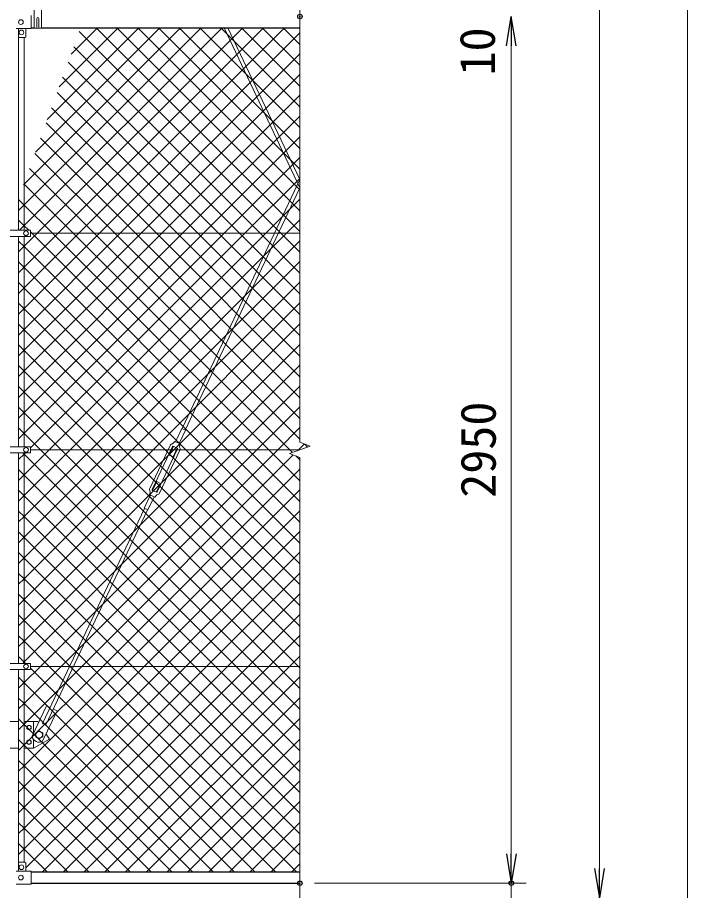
# Model space of a CAD drawing. Units: millimetres, scale not verified. Extents: x -10499 to 10501, y -7424 to 7426.
# Drawn here: x -5705 to -3423, y -3619 to -648 of the extents above; entities that cross this region are included whole.
import ezdxf
from ezdxf.enums import TextEntityAlignment as Align

# ---------------------------------------------------------------- set-up
doc = ezdxf.new("R2010")
doc.units = ezdxf.units.MM
doc.header["$LTSCALE"] = 30
doc.header["$PDMODE"] = 32
doc.header["$PDSIZE"] = 15
for name, color, linetype, lineweight in [('0-1_D-STR1', 1, 'Continuous', 25), ('0-5_D-STR3', 3, 'Continuous', 13), ('0-6_D-STR-DIM', 7, 'Continuous', 13), ('0-D_D-STR2', 7, 'Continuous', 13)]:
    doc.layers.add(name, color=color, linetype=linetype, lineweight=lineweight)
doc.layers.add('0-7_0', color=7, linetype='Continuous')
doc.layers.add('0-8_Defpoints', color=8, linetype='Continuous')
doc.styles.add('ＭＳ ゴシック', font='')
doc.styles.get('ＭＳ ゴシック').set_extended_font_data('MS Gothic')

# ---------------------------------------------------------------- blocks, each defined once
blk = doc.blocks.new('_Open')
at = {"layer": '0-7_0'}
blk.add_line((-30, 5), (0, 0), dxfattribs=at)
blk.add_lwpolyline([(-30, -5), (0, 0), (-30, 0)], dxfattribs=at)

msp = doc.modelspace()

# ---------------------------------------------------------------- linework, layer by layer
at = {"layer": '0-1_D-STR1'}
for p, q in [((-5658.17, -682.53), (-5648.17, -682.53)), ((-5623.17, -682.53), (-4743.17, -682.53)), ((-5658.17, -3556.33), (-4743.17, -3556.33)), ((-5658.17, -3594.43), (-4743.17, -3594.43))]:
    msp.add_line(p, q, dxfattribs=at)
at = {"layer": '0-5_D-STR3'}
for p, q in [((-5658.17, -641.53), (-5658.17, -685.53)), ((-5639.17, -684.32), (-5639.17, -651.43)), ((-5632.17, -684.32), (-5632.17, -651.43)), ((-5001.17, -682.53), (-4743.17, -1227.81)), ((-4987.89, -682.53), (-4743.17, -1199.76)), ((-5709.37, -685.53), (-5658.17, -685.53)), ((-5701.17, -685.53), (-5701.17, -713.53)), ((-5676.17, -685.53), (-5676.17, -713.53)), ((-5700.67, -1372.13), (-5700.67, -714.86)), ((-5699.17, -715.53), (-5678.17, -715.53)), ((-5681.67, -1372.13), (-5681.67, -715.53)), ((-4743.17, -1199.76), (-5144.21, -2047.35)), ((-4743.17, -1227.81), (-5133.36, -2052.48)), ((-5825.67, -1372.13), (-5660.67, -1372.13)), ((-5825.67, -1392.73), (-5660.67, -1392.73)), ((-5700.67, -2109.13), (-5700.67, -1392.73)), ((-5681.67, -2109.13), (-5681.67, -1392.73)), ((-5660.67, -1372.13), (-5660.67, -1392.73)), ((-4743.17, -1382.43), (-5660.67, -1382.43)), ((-5145.2, -2046.88), (-5166.59, -2092.08)), ((-5132.37, -2052.95), (-5145.2, -2046.88)), ((-5132.37, -2052.95), (-5153.75, -2098.15)), ((-5825.67, -2109.13), (-5660.67, -2109.13)), ((-5660.67, -2109.13), (-5660.67, -2129.73)), ((-5184.57, -2104.59), (-5253.85, -2251.03)), ((-5176.88, -2108.23), (-5246.17, -2254.66)), ((-5173.86, -2107.44), (-5187.97, -2137.27)), ((-5160.66, -2113.69), (-5174.22, -2107.27)), ((-5169.21, -2090.84), (-5174.06, -2097.17)), ((-5151.13, -2099.39), (-5169.21, -2090.84)), ((-5151.13, -2099.39), (-5152.95, -2107.16)), ((-5825.67, -2129.73), (-5660.67, -2129.73)), ((-5700.67, -2846.13), (-5700.67, -2129.73)), ((-5681.67, -2846.13), (-5681.67, -2129.73)), ((-4743.17, -2119.43), (-5660.67, -2119.43)), ((-5159.71, -2116.35), (-5228.99, -2262.79)), ((-5152.02, -2119.99), (-5221.31, -2266.42)), ((-5175.14, -2143.35), (-5187.97, -2137.27)), ((-5161.02, -2113.52), (-5175.14, -2143.35)), ((-5244.85, -2257.5), (-5230.74, -2227.67)), ((-5217.9, -2233.74), (-5230.74, -2227.67)), ((-5231.66, -2263.74), (-5245.22, -2257.33)), ((-5232.02, -2263.57), (-5217.9, -2233.74)), ((-5273.51, -2318.06), (-5252.12, -2272.86)), ((-5260.67, -2324.13), (-5239.29, -2278.94)), ((-5236.67, -2280.18), (-5231.82, -2273.84)), ((-5272.51, -2318.53), (-5618.94, -3050.71)), ((-5261.67, -2323.66), (-5608.09, -3055.84)), ((-5260.67, -2324.13), (-5273.51, -2318.06)), ((-5825.67, -2846.13), (-5660.67, -2846.13)), ((-5660.67, -2846.13), (-5660.67, -2866.73)), ((-5825.67, -2866.73), (-5660.67, -2866.73)), ((-5700.67, -3524.01), (-5700.67, -2866.73)), ((-5681.67, -3523.33), (-5681.67, -2866.73)), ((-4743.17, -2856.43), (-5660.67, -2856.43)), ((-5655.12, -3094.44), (-5605.93, -2990.49)), ((-5593.28, -2996.47), (-5605.93, -2990.49)), ((-5618.96, -3111.55), (-5569.78, -3007.59)), ((-5569.78, -3007.59), (-5582.43, -3001.61)), ((-5700.67, -3044.43), (-5775.72, -3044.43)), ((-5635.62, -3044.43), (-5681.67, -3044.43)), ((-5650.62, -3044.43), (-5650.62, -3084.94)), ((-5635.62, -3044.43), (-5633.19, -3048.09)), ((-5608.09, -3055.84), (-5618.94, -3050.71)), ((-5650.62, -3104.43), (-5650.62, -3134.43)), ((-5700.67, -3134.43), (-5775.72, -3134.43)), ((-5650.62, -3134.43), (-5681.67, -3134.43)), ((-5701.17, -3553.33), (-5701.17, -3525.33)), ((-5699.17, -3523.33), (-5678.17, -3523.33)), ((-5676.17, -3553.33), (-5676.17, -3525.33)), ((-5709.37, -3553.33), (-5658.17, -3553.33)), ((-5658.17, -3597.33), (-5658.17, -3553.33)), ((-5709.37, -3597.33), (-5658.17, -3597.33))]:
    msp.add_line(p, q, dxfattribs=at)
for points in [[(-5639.17, -684.32), (-5648.17, -684.32), (-5648.17, -595.06)], [(-5632.17, -595.06), (-5623.17, -595.06), (-5623.17, -684.32), (-5632.17, -684.32)], [(-5236.67, -2280.18), (-5254.75, -2271.62), (-5252.92, -2263.86)], [(-5607.31, -3086.91), (-5595.62, -3104.43), (-5650.62, -3134.43)]]:
    msp.add_lwpolyline(points, dxfattribs=at)
for points in [[(-5665.62, -3056.33), (-5672.64, -3060.38), (-5672.64, -3068.48), (-5665.62, -3072.53), (-5658.61, -3068.48), (-5658.61, -3060.38)], [(-5630.62, -3075.58), (-5642.62, -3082.51), (-5642.62, -3096.36), (-5630.62, -3103.29), (-5618.62, -3096.36), (-5618.62, -3082.51)], [(-5665.62, -3122.53), (-5672.64, -3118.48), (-5672.64, -3110.38), (-5665.62, -3106.33), (-5658.61, -3110.38), (-5658.61, -3118.48)]]:
    msp.add_lwpolyline(points, close=True, dxfattribs=at)
for centre, radius in [((-5693.17, -663.53), 8), ((-5691.17, -698.53), 8), ((-5675.67, -1382.43), 8), ((-5675.67, -2119.43), 8), ((-5675.67, -2856.43), 8), ((-5665.62, -3064.43), 7.03), ((-5630.62, -3089.43), 11.5), ((-5665.62, -3114.43), 7.03), ((-5691.17, -3540.33), 8), ((-5693.17, -3575.33), 8)]:
    msp.add_circle(centre, radius, dxfattribs=at)
for centre, radius, start, end in [((-5635.67, -651.43), 3.5, 0, 180), ((-5635.67, -678.7), 6.62, 238.10921, 301.89079), ((-5699.17, -713.53), 2, 180, 270), ((-5678.17, -713.53), 2, 270, 0), ((-5175.07, -2109.08), 10.5, 98.56027, 154.67916), ((-5175.07, -2109.08), 2, 64.67916, 154.67916), ((-5177.23, -2094.74), 4, 278.56027, 322.5799), ((-5149.06, -2108.07), 4, 166.77841, 210.79804), ((-5161.52, -2115.5), 2, 334.67916, 64.67916), ((-5161.52, -2115.5), 10.5, 334.67916, 30.79804), ((-5244.36, -2255.52), 10.5, 154.67916, 210.79804), ((-5244.36, -2255.52), 2, 154.67916, 244.67916), ((-5256.82, -2262.94), 4, 346.77841, 30.79804), ((-5228.64, -2276.27), 4, 98.56027, 142.5799), ((-5230.8, -2261.93), 2, 244.67916, 334.67916), ((-5230.8, -2261.93), 10.5, 278.56027, 334.67916), ((-5630.62, -3089.43), 25, 191.54905, 297.80926), ((-5699.17, -3525.33), 2, 90, 180), ((-5678.17, -3525.33), 2, 0, 90)]:
    msp.add_arc(centre, radius, start, end, dxfattribs=at)
at = {"layer": '0-6_D-STR-DIM'}
for p, q in [((-3723.17, 4245.57), (-3723.17, -3544.43)), ((-3423.17, 4245.57), (-3423.17, -4244.43)), ((-4743.17, 814.91), (-4743.17, -2093.78)), ((-4023.17, -744.43), (-4023.17, -844.43)), ((-4023.17, -744.43), (-4023.17, -3494.43)), ((-4778.41, -2132.26), (-4707.94, -2106.61)), ((-4707.94, -2106.61), (-4743.17, -2093.78)), ((-4743.17, -2145.09), (-4778.41, -2132.26)), ((-4743.17, -2145.09), (-4743.17, -3734.43)), ((-4023.17, -3494.43), (-4023.17, -3394.43)), ((-4693.17, -3594.43), (-3973.17, -3594.43)), ((-4693.17, -3594.43), (-3973.17, -3594.43)), ((-4023.17, -3594.43), (-4023.17, -3644.43))]:
    msp.add_line(p, q, dxfattribs=at)
at = {"layer": '0-8_Defpoints'}
for p in [(-4743.17, -644.43), (-4743.17, -3594.43), (-4023.17, -3594.43)]:
    msp.add_point(p, dxfattribs=at)
at = {"layer": '0-D_D-STR2'}
for p, q in [((-5643.62, -1105.85), (-5220.31, -682.53)), ((-5637.37, -1382.43), (-4937.47, -682.53)), ((-5603.16, -994.67), (-5291.02, -682.53)), ((-5566.66, -1382.43), (-4866.76, -682.53)), ((-5562.7, -883.5), (-5361.73, -682.53)), ((-5522.23, -772.32), (-5432.44, -682.53)), ((-5495.95, -1382.43), (-4796.05, -682.53)), ((-4743.17, -1376.16), (-5436.8, -682.53)), ((-4743.17, -1305.45), (-5366.09, -682.53)), ((-4743.17, -1234.73), (-5295.38, -682.53)), ((-4743.17, -1164.02), (-5224.67, -682.53)), ((-4743.17, -1093.31), (-5153.95, -682.53)), ((-4743.17, -1022.6), (-5083.24, -682.53)), ((-4743.17, -951.89), (-5012.53, -682.53)), ((-4743.17, -881.18), (-4941.82, -682.53)), ((-4743.17, -810.47), (-4871.11, -682.53)), ((-4743.17, -739.76), (-4800.4, -682.53)), ((-4807.61, -1382.43), (-5494.34, -695.7)), ((-5425.24, -1382.43), (-4743.17, -700.37)), ((-4878.32, -1382.43), (-5513.21, -747.54)), ((-5354.53, -1382.43), (-4743.17, -771.08)), ((-4949.03, -1382.43), (-5532.08, -799.38)), ((-5019.74, -1382.43), (-5550.95, -851.22)), ((-5283.82, -1382.43), (-4743.17, -841.79)), ((-5090.45, -1382.43), (-5569.82, -903.07)), ((-5213.11, -1382.43), (-4743.17, -912.5)), ((-5161.16, -1382.43), (-5588.69, -954.91)), ((-5231.87, -1382.43), (-5607.56, -1006.75)), ((-5142.4, -1382.43), (-4743.17, -983.21)), ((-5302.58, -1382.43), (-5626.43, -1058.59)), ((-5071.68, -1382.43), (-4743.17, -1053.92)), ((-5373.29, -1382.43), (-5645.29, -1110.43)), ((-5000.97, -1382.43), (-4743.17, -1124.63)), ((-4859.55, -1382.43), (-4743.17, -1266.06)), ((-4788.84, -1382.43), (-4743.17, -1336.77)), ((-5681.67, -1426.74), (-5637.37, -1382.43)), ((-5681.67, -1497.45), (-5566.66, -1382.43)), ((-5681.67, -1568.16), (-5495.95, -1382.43)), ((-5681.67, -1638.87), (-5425.24, -1382.43)), ((-5681.67, -1709.58), (-5354.53, -1382.43)), ((-5681.67, -1780.29), (-5283.82, -1382.43)), ((-5681.67, -1851), (-5213.11, -1382.43)), ((-5681.67, -1921.71), (-5142.4, -1382.43)), ((-5681.67, -1992.42), (-5071.68, -1382.43)), ((-5681.67, -2063.13), (-5000.97, -1382.43)), ((-5596.55, -2119.43), (-4859.55, -1382.43)), ((-5525.84, -2119.43), (-4788.84, -1382.43)), ((-4743.17, -2012.55), (-5373.29, -1382.43)), ((-4743.17, -1941.84), (-5302.58, -1382.43)), ((-4743.17, -1871.13), (-5231.87, -1382.43)), ((-4743.17, -1800.42), (-5161.16, -1382.43)), ((-4743.17, -1729.71), (-5090.45, -1382.43)), ((-4743.17, -1659), (-5019.74, -1382.43)), ((-4743.17, -1588.29), (-4949.03, -1382.43)), ((-4743.17, -1517.58), (-4878.32, -1382.43)), ((-4743.17, -1446.87), (-4807.61, -1382.43)), ((-5681.67, -1427.61), (-5700.67, -1408.61)), ((-5455.13, -2119.43), (-4743.17, -1407.48)), ((-5700.67, -1445.74), (-5681.67, -1426.74)), ((-4989.85, -2119.43), (-5681.67, -1427.61)), ((-5681.67, -1498.32), (-5700.67, -1479.32)), ((-5384.42, -2119.43), (-4743.17, -1478.19)), ((-5700.67, -1516.45), (-5681.67, -1497.45)), ((-5060.56, -2119.43), (-5681.67, -1498.32)), ((-5681.67, -1569.03), (-5700.67, -1550.03)), ((-5700.67, -1587.16), (-5681.67, -1568.16)), ((-5131.27, -2119.43), (-5681.67, -1569.03)), ((-5313.71, -2119.43), (-4743.17, -1548.9)), ((-5681.67, -1639.74), (-5700.67, -1620.74)), ((-5243, -2119.43), (-4743.17, -1619.61)), ((-5700.67, -1657.87), (-5681.67, -1638.87)), ((-5201.98, -2119.43), (-5681.67, -1639.74)), ((-5681.67, -1710.45), (-5700.67, -1691.45)), ((-5172.29, -2119.43), (-4743.17, -1690.32)), ((-5700.67, -1728.58), (-5681.67, -1709.58)), ((-5272.69, -2119.43), (-5681.67, -1710.45)), ((-5681.67, -1781.16), (-5700.67, -1762.16)), ((-5700.67, -1799.29), (-5681.67, -1780.29)), ((-5343.4, -2119.43), (-5681.67, -1781.16)), ((-5101.58, -2119.43), (-4743.17, -1761.03)), ((-5681.67, -1851.87), (-5700.67, -1832.87)), ((-5030.87, -2119.43), (-4743.17, -1831.74)), ((-5700.67, -1870), (-5681.67, -1851)), ((-5414.11, -2119.43), (-5681.67, -1851.87)), ((-5681.67, -1922.58), (-5700.67, -1903.58)), ((-5700.67, -1940.71), (-5681.67, -1921.71)), ((-5484.82, -2119.43), (-5681.67, -1922.58)), ((-5681.67, -1993.29), (-5700.67, -1974.29)), ((-4889.45, -2119.43), (-4743.17, -1973.16)), ((-5700.67, -2011.42), (-5681.67, -1992.42)), ((-5555.53, -2119.43), (-5681.67, -1993.29)), ((-5681.67, -2064), (-5700.67, -2045)), ((-4818.73, -2119.43), (-4743.17, -2043.87)), ((-5700.67, -2082.13), (-5681.67, -2063.13)), ((-5626.24, -2119.43), (-5681.67, -2064)), ((-4716.66, -2109.78), (-4726.64, -2099.8)), ((-5681.67, -2204.56), (-5596.55, -2119.43)), ((-5681.67, -2275.27), (-5525.84, -2119.43)), ((-5681.67, -2345.98), (-5455.13, -2119.43)), ((-5681.67, -2416.69), (-5384.42, -2119.43)), ((-5681.67, -2487.4), (-5313.71, -2119.43)), ((-5681.67, -2558.11), (-5243, -2119.43)), ((-5681.67, -2628.82), (-5172.29, -2119.43)), ((-5681.67, -2699.53), (-5101.58, -2119.43)), ((-5681.67, -2770.24), (-5030.87, -2119.43)), ((-5626.45, -2856.43), (-4889.45, -2119.43)), ((-4889.24, -2856.43), (-5626.24, -2119.43)), ((-5555.73, -2856.43), (-4818.73, -2119.43)), ((-4818.53, -2856.43), (-5555.53, -2119.43)), ((-4747.82, -2856.43), (-5484.82, -2119.43)), ((-4743.17, -2790.37), (-5414.11, -2119.43)), ((-4743.17, -2719.66), (-5343.4, -2119.43)), ((-4743.17, -2648.95), (-5272.69, -2119.43)), ((-4743.17, -2578.24), (-5201.98, -2119.43)), ((-4743.17, -2507.53), (-5131.27, -2119.43)), ((-4743.17, -2436.82), (-5060.56, -2119.43)), ((-4743.17, -2366.11), (-4989.85, -2119.43)), ((-4743.17, -2153.97), (-4757.15, -2140)), ((-5681.67, -2205.42), (-5700.67, -2186.42)), ((-5414.31, -2856.43), (-4743.17, -2185.29)), ((-5700.67, -2223.56), (-5681.67, -2204.56)), ((-5030.66, -2856.43), (-5681.67, -2205.42)), ((-5681.67, -2276.13), (-5700.67, -2257.13)), ((-5343.6, -2856.43), (-4743.17, -2256.01)), ((-5700.67, -2294.27), (-5681.67, -2275.27)), ((-5101.37, -2856.43), (-5681.67, -2276.13)), ((-5681.67, -2346.84), (-5700.67, -2327.84)), ((-5700.67, -2364.98), (-5681.67, -2345.98)), ((-5172.09, -2856.43), (-5681.67, -2346.84)), ((-5272.89, -2856.43), (-4743.17, -2326.72)), ((-5681.67, -2417.56), (-5700.67, -2398.56)), ((-5202.18, -2856.43), (-4743.17, -2397.43)), ((-5700.67, -2435.69), (-5681.67, -2416.69)), ((-5242.8, -2856.43), (-5681.67, -2417.56)), ((-5681.67, -2488.27), (-5700.67, -2469.27)), ((-5700.67, -2506.4), (-5681.67, -2487.4)), ((-5313.51, -2856.43), (-5681.67, -2488.27)), ((-5131.47, -2856.43), (-4743.17, -2468.14)), ((-5681.67, -2558.98), (-5700.67, -2539.98)), ((-5060.76, -2856.43), (-4743.17, -2538.85)), ((-5700.67, -2577.11), (-5681.67, -2558.11)), ((-5384.22, -2856.43), (-5681.67, -2558.98)), ((-5681.67, -2629.69), (-5700.67, -2610.69)), ((-5700.67, -2647.82), (-5681.67, -2628.82)), ((-5454.93, -2856.43), (-5681.67, -2629.69)), ((-5681.67, -2700.4), (-5700.67, -2681.4)), ((-5700.67, -2718.53), (-5681.67, -2699.53)), ((-5525.64, -2856.43), (-5681.67, -2700.4)), ((-4919.34, -2856.43), (-4743.17, -2680.27)), ((-5681.67, -2771.11), (-5700.67, -2752.11)), ((-4848.63, -2856.43), (-4743.17, -2750.98)), ((-5700.67, -2789.24), (-5681.67, -2770.24)), ((-5596.35, -2856.43), (-5681.67, -2771.11)), ((-4777.92, -2856.43), (-4743.17, -2821.69)), ((-5681.67, -2911.66), (-5626.45, -2856.43)), ((-5681.67, -2982.37), (-5555.73, -2856.43)), ((-5681.67, -3123.79), (-5414.31, -2856.43)), ((-5681.67, -3194.51), (-5343.6, -2856.43)), ((-5681.67, -3265.22), (-5272.89, -2856.43)), ((-5681.67, -3335.93), (-5202.18, -2856.43)), ((-5681.67, -3406.64), (-5131.47, -2856.43)), ((-5681.67, -3477.35), (-5060.76, -2856.43)), ((-4967.16, -3556.33), (-5660.67, -2862.82)), ((-5619.24, -3556.33), (-4919.34, -2856.43)), ((-4896.45, -3556.33), (-5596.35, -2856.43)), ((-5548.53, -3556.33), (-4848.63, -2856.43)), ((-4825.74, -3556.33), (-5525.64, -2856.43)), ((-5477.82, -3556.33), (-4777.92, -2856.43)), ((-4755.03, -3556.33), (-5454.93, -2856.43)), ((-4743.17, -3497.48), (-5384.22, -2856.43)), ((-4743.17, -3426.77), (-5313.51, -2856.43)), ((-4743.17, -3356.06), (-5242.8, -2856.43)), ((-4743.17, -3285.34), (-5172.09, -2856.43)), ((-4743.17, -3214.63), (-5101.37, -2856.43)), ((-4743.17, -3143.92), (-5030.66, -2856.43)), ((-4743.17, -3002.5), (-4889.24, -2856.43)), ((-4743.17, -2931.79), (-4818.53, -2856.43)), ((-4743.17, -2861.08), (-4747.82, -2856.43)), ((-5681.67, -2912.53), (-5700.67, -2893.53)), ((-5700.67, -2930.66), (-5681.67, -2911.66)), ((-5407.11, -3556.33), (-4743.17, -2892.4)), ((-5037.87, -3556.33), (-5681.67, -2912.53)), ((-5681.67, -2983.24), (-5700.67, -2964.24)), ((-5336.4, -3556.33), (-4743.17, -2963.11)), ((-5700.67, -3001.37), (-5681.67, -2982.37)), ((-5108.58, -3556.33), (-5681.67, -2983.24)), ((-5681.67, -3053.95), (-5700.67, -3034.95)), ((-5179.29, -3556.33), (-5681.67, -3053.95)), ((-5265.69, -3556.33), (-4743.17, -3033.82)), ((-5681.67, -3124.66), (-5700.67, -3105.66)), ((-5194.97, -3556.33), (-4743.17, -3104.53)), ((-5700.67, -3142.79), (-5681.67, -3123.79)), ((-5250, -3556.33), (-5681.67, -3124.66)), ((-5681.67, -3195.37), (-5700.67, -3176.37)), ((-5124.26, -3556.33), (-4743.17, -3175.24)), ((-5700.67, -3213.51), (-5681.67, -3194.51)), ((-5320.71, -3556.33), (-5681.67, -3195.37)), ((-5681.67, -3266.08), (-5700.67, -3247.08)), ((-5700.67, -3284.22), (-5681.67, -3265.22)), ((-5391.42, -3556.33), (-5681.67, -3266.08)), ((-5053.55, -3556.33), (-4743.17, -3245.96)), ((-5681.67, -3336.79), (-5700.67, -3317.79)), ((-4982.84, -3556.33), (-4743.17, -3316.67)), ((-5700.67, -3354.93), (-5681.67, -3335.93)), ((-5462.14, -3556.33), (-5681.67, -3336.79)), ((-4912.13, -3556.33), (-4743.17, -3387.38)), ((-5681.67, -3407.5), (-5700.67, -3388.5)), ((-5700.67, -3425.64), (-5681.67, -3406.64)), ((-5532.85, -3556.33), (-5681.67, -3407.5)), ((-5681.67, -3478.22), (-5700.67, -3459.22)), ((-4841.42, -3556.33), (-4743.17, -3458.09)), ((-5700.67, -3496.35), (-5681.67, -3477.35)), ((-5603.56, -3556.33), (-5681.67, -3478.22)), ((-4770.71, -3556.33), (-4743.17, -3528.8))]:
    msp.add_line(p, q, dxfattribs=at)
for points in [[(-5700.67, -1304.32), (-5681.67, -1285.32), (-5078.89, -682.53)], [(-5697.78, -1372.13), (-5681.67, -1356.03), (-5008.18, -682.53)], [(-5684.09, -1217.02), (-5681.67, -1214.61), (-5149.6, -682.53)], [(-4743.17, -2083.26), (-5444, -1382.43), (-5664.16, -1162.27)], [(-4768.5, -2128.65), (-4777.71, -2119.43), (-5514.71, -1382.43), (-5681.67, -1215.47), (-5683.03, -1214.12)], [(-5660.67, -2112.85), (-4930.26, -1382.43), (-4743.17, -1195.35)], [(-4743.17, -2224.68), (-4848.43, -2119.43), (-5585.43, -1382.43), (-5681.67, -1286.18), (-5700.67, -1267.18)], [(-5666.44, -1372.13), (-5681.67, -1356.9), (-5700.67, -1337.9)], [(-4743.17, -2295.4), (-4919.14, -2119.43), (-5656.14, -1382.43), (-5660.67, -1377.9)], [(-5686.86, -2846.13), (-5681.67, -2840.95), (-4960.16, -2119.43), (-4743.17, -1902.45)], [(-4750.8, -2122.21), (-4748.02, -2119.43), (-4727.92, -2099.33)], [(-5700.67, -2152.85), (-5681.67, -2133.85), (-5677.56, -2129.73)], [(-5700.67, -3072.08), (-5681.67, -3053.08), (-5485.02, -2856.43), (-4765.54, -2136.95)], [(-4743.17, -3073.21), (-4959.95, -2856.43), (-5681.67, -2134.71), (-5686.65, -2129.73)], [(-5676.17, -3542.56), (-4990.05, -2856.43), (-4743.17, -2609.56)], [(-5677.36, -2846.13), (-5681.67, -2841.82), (-5700.67, -2822.82)]]:
    msp.add_lwpolyline(points, dxfattribs=at)

# ---------------------------------------------------------------- block references
at = {"layer": '0-6_D-STR-DIM', "xscale": 3.333333, "yscale": 3.333333}
for p, rotation in [((-4023.17, -644.43), 90), ((-4023.17, -644.43), 90), ((-4023.17, -3594.43), 270), ((-4023.17, -3594.43), 270), ((-3723.17, -3644.43), 270)]:
    msp.add_blockref('_Open', p, dxfattribs=dict(at, rotation=rotation))

# ---------------------------------------------------------------- texts
at = {"layer": '0-6_D-STR-DIM', "style": 'ＭＳ ゴシック'}
for s, p in [('10', (-4043, -845.25)), ('2950', (-4040.04, -2282.56))]:
    msp.add_text(s, height=120.3, rotation=90, dxfattribs=at).set_placement(p, align=Align.BOTTOM_LEFT)

doc.saveas('drawing.dxf')
